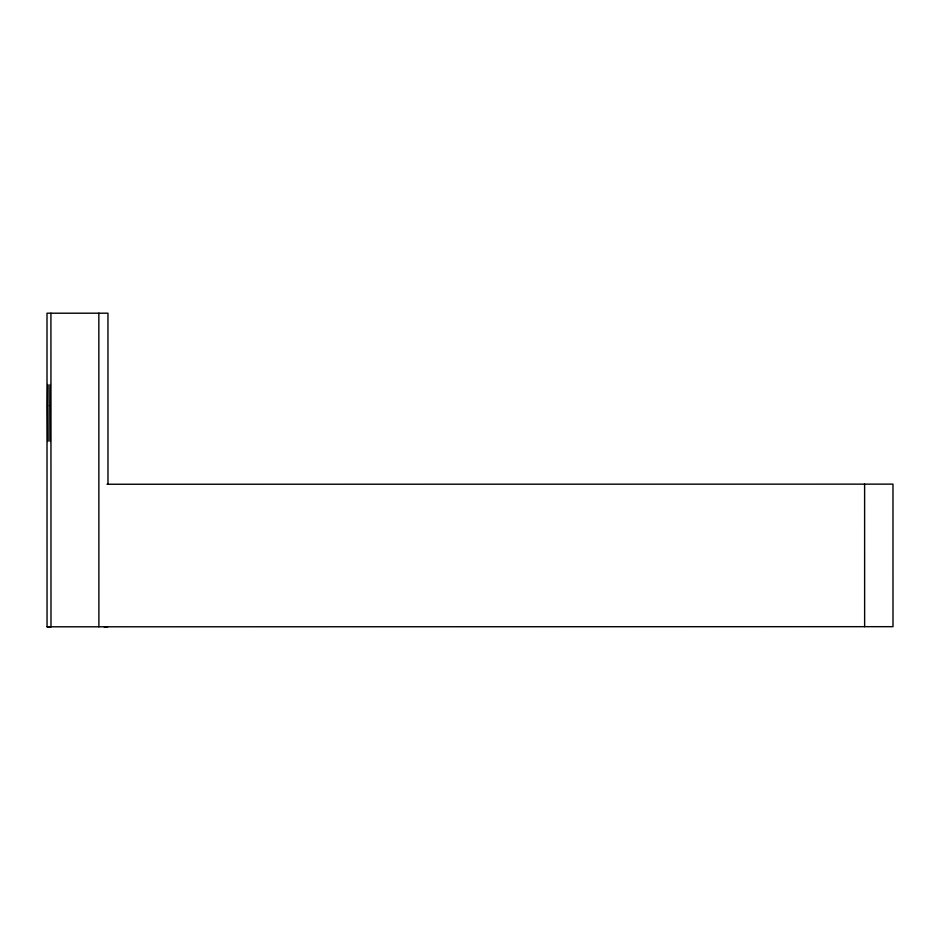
<?xml version="1.0" encoding="UTF-8"?>
<svg xmlns="http://www.w3.org/2000/svg" width="940" height="940" viewBox="0 0 940 940"><rect width="100%" height="100%" fill="white"/><g stroke="black" fill="none" stroke-linecap="round" stroke-linejoin="round"><path stroke-width="1.41" d="M106.996 484.253L892.977 484.135L893 626.675L47.047 626.804L47 313.208L107.959 313.196L107.983 484.253M47.047 626.804L50.995 626.804L50.925 313.208M104.082 626.792L107.712 626.792M864.612 484.135L864.636 626.675M98.841 313.196L98.888 626.792M47.564 405.61L47.705 441.495L47.693 384.484L47.564 405.61M50.196 405.61L50.325 441.495L50.314 384.484L50.196 405.61"/></g></svg>
